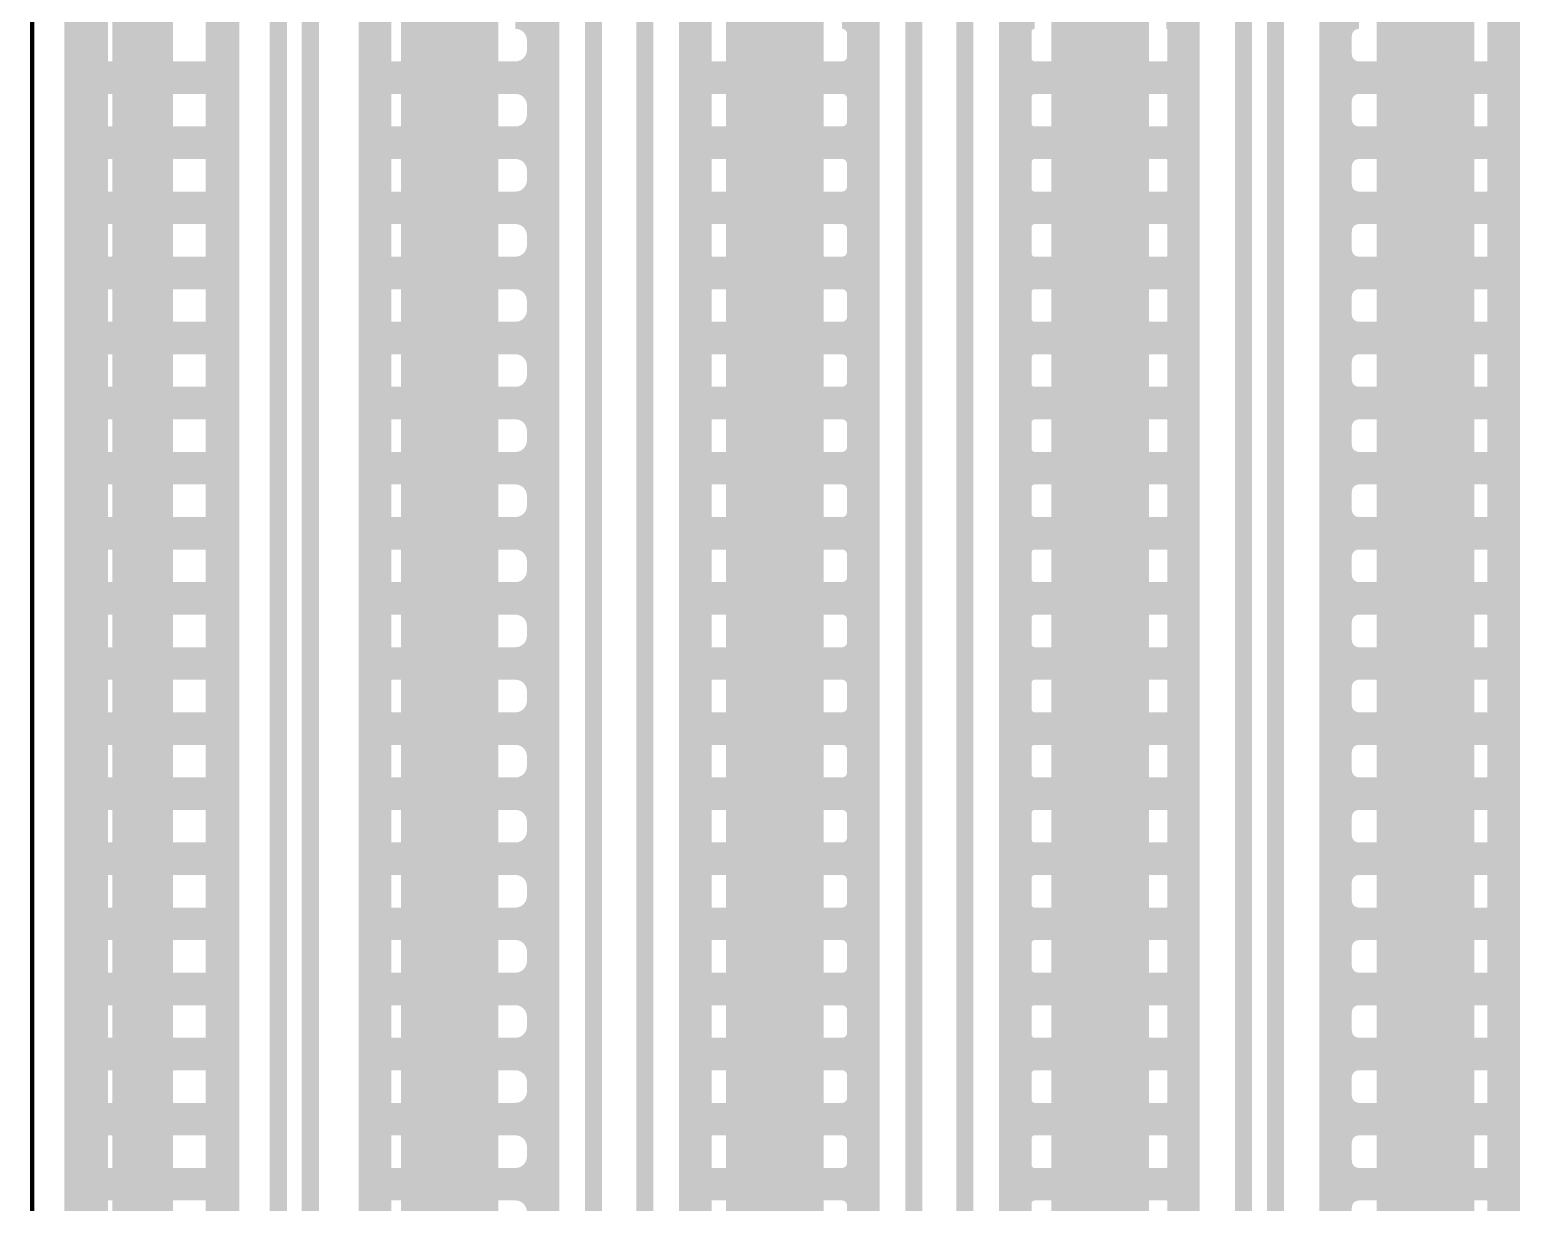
# Model space of a CAD drawing. Header units: millimetres. Extents: x 2260 to 2572, y -21 to 200.
# Drawn here: x 2292.68 to 2299.74, y 89.25 to 94.74 of the extents above; entities that cross this region are included whole.
import ezdxf

# ---------------------------------------------------------------- set-up
doc = ezdxf.new("R2010")
doc.units = ezdxf.units.MM
doc.layers.get('0').update_dxf_attribs({"lineweight": 18})
doc.layers.add('01', color=1, linetype='Continuous', lineweight=18)
doc.layers.add('DIM', color=3, linetype='Continuous', lineweight=13)

# ---------------------------------------------------------------- blocks, each defined once
blk = doc.blocks.new('PAD_R1')
blk.add_lwpolyline([(0.25, 0, 0.5, 0.5, 1), (-0.25, 0, 0.5, 0.5, 1)], format="xyseb", close=True)

msp = doc.modelspace()

# ---------------------------------------------------------------- linework, layer by layer
at = {"layer": '01'}
msp.add_lwpolyline([(2318.1914, 62.078, 0.02, 0.02, -0.414219), (2317.8914, 61.778, 0.02, 0.02, 0), (2292.9916, 61.778, 0.02, 0.02, -0.414219), (2292.6916, 62.078, 0.02, 0.02, 0), (2292.6916, 141.4405, 0.02, 0.02, -0.414219), (2292.9916, 141.7405, 0.02, 0.02, 0), (2317.8914, 141.7405, 0.02, 0.02, -0.414219), (2318.1914, 141.4405, 0.02, 0.02, 0)], format="xyseb", close=True, dxfattribs=at)
for points in [[(2293.1915, 139.8406, 0.2499, 0.2499, 0), (2293.1915, 63.6406, 0.2499, 0.2499, 0)], [(2294.6916, 139.8406, 0.2499, 0.2499, 0), (2294.6916, 63.6406, 0.2499, 0.2499, 0)], [(2296.1915, 139.8406, 0.2499, 0.2499, 0), (2296.1915, 63.6406, 0.2499, 0.2499, 0)], [(2297.6916, 139.8406, 0.2499, 0.2499, 0), (2297.6916, 63.6406, 0.2499, 0.2499, 0)], [(2299.1915, 139.8406, 0.2499, 0.2499, 0), (2299.1915, 63.6406, 0.2499, 0.2499, 0)], [(2292.9177, 137.2406, 0.1524, 0.1524, 0), (2292.9177, 66.2405, 0.1524, 0.1524, 0)], [(2292.9708, 137.2406, 0.1524, 0.1524, 0), (2292.9708, 66.2405, 0.1524, 0.1524, 0)], [(2293.2756, 137.2406, 0.1524, 0.1524, 0), (2293.2756, 66.2405, 0.1524, 0.1524, 0)], [(2293.5804, 137.2406, 0.1524, 0.1524, 0), (2293.5804, 66.2405, 0.1524, 0.1524, 0)], [(2293.5854, 137.2406, 0.1524, 0.1524, 0), (2293.5854, 66.2405, 0.1524, 0.1524, 0)], [(2294.2977, 137.2406, 0.1524, 0.1524, 0), (2294.2977, 66.2405, 0.1524, 0.1524, 0)], [(2294.4948, 137.2406, 0.1524, 0.1524, 0), (2294.4948, 66.2405, 0.1524, 0.1524, 0)], [(2294.7996, 137.2406, 0.1524, 0.1524, 0), (2294.7996, 66.2405, 0.1524, 0.1524, 0)], [(2295.0853, 66.3205, 0.1524, 0.1524, 0), (2295.0853, 137.2406, 0.1524, 0.1524, 0)], [(2295.7978, 137.2406, 0.1524, 0.1524, 0), (2295.7978, 66.2405, 0.1524, 0.1524, 0)], [(2296.0188, 137.2406, 0.1524, 0.1524, 0), (2296.0188, 66.2405, 0.1524, 0.1524, 0)], [(2296.3236, 137.2406, 0.1524, 0.1524, 0), (2296.3236, 66.2405, 0.1524, 0.1524, 0)], [(2296.5854, 66.3205, 0.1524, 0.1524, 0), (2296.5854, 137.2406, 0.1524, 0.1524, 0)], [(2297.2977, 66.3205, 0.1524, 0.1524, 0), (2297.2977, 137.2406, 0.1524, 0.1524, 0)], [(2297.5428, 137.2406, 0.1524, 0.1524, 0), (2297.5428, 66.2405, 0.1524, 0.1524, 0)], [(2297.8476, 137.2406, 0.1524, 0.1524, 0), (2297.8476, 66.2405, 0.1524, 0.1524, 0)], [(2298.0853, 66.3205, 0.1524, 0.1524, 0), (2298.0853, 137.2406, 0.1524, 0.1524, 0)], [(2298.7978, 66.3205, 0.1524, 0.1524, 0), (2298.7978, 137.2406, 0.1524, 0.1524, 0)], [(2299.0668, 137.2406, 0.1524, 0.1524, 0), (2299.0668, 66.2405, 0.1524, 0.1524, 0)], [(2299.3716, 137.2406, 0.1524, 0.1524, 0), (2299.3716, 66.2405, 0.1524, 0.1524, 0)], [(2299.5854, 137.2406, 0.1524, 0.1524, 0), (2299.5854, 66.2405, 0.1524, 0.1524, 0)], [(2295.0853, 94.6969, 0.1524, 0.1524, 0.414228), (2294.9553, 94.8269, 0.1524, 0.1524, 0)], [(2296.5854, 94.7269, 0.1524, 0.1524, 0.414228), (2296.4854, 94.8269, 0.1524, 0.1524, 0)], [(2297.2977, 94.7369, 0.1524, 0.1524, -0.414231), (2297.3877, 94.8269, 0.1524, 0.1524, 0)], [(2298.0853, 94.7469, 0.1524, 0.1524, 0.414252), (2298.0053, 94.8269, 0.1524, 0.1524, 0)], [(2298.7978, 94.7169, 0.1524, 0.1524, -0.414232), (2298.9078, 94.8269, 0.1524, 0.1524, 0)], [(2295.0853, 94.6521, 0.1524, 0.1524, -0.414228), (2294.9553, 94.5221, 0.1524, 0.1524, 0)], [(2296.5854, 94.6221, 0.1524, 0.1524, -0.414228), (2296.4854, 94.5221, 0.1524, 0.1524, 0)], [(2297.2977, 94.6121, 0.1524, 0.1524, 0.414231), (2297.3877, 94.5221, 0.1524, 0.1524, 0)], [(2298.0853, 94.6021, 0.1524, 0.1524, -0.414252), (2298.0053, 94.5221, 0.1524, 0.1524, 0)], [(2298.7978, 94.6321, 0.1524, 0.1524, 0.414232), (2298.9078, 94.5221, 0.1524, 0.1524, 0)], [(2292.9177, 94.5221, 0.1524, 0.1524, 0), (2293.5854, 94.5221, 0.1524, 0.1524, 0)], [(2294.2977, 94.5221, 0.1524, 0.1524, 0), (2295.0853, 94.5221, 0.1524, 0.1524, 0)], [(2295.0853, 94.3921, 0.1524, 0.1524, 0.414228), (2294.9553, 94.5221, 0.1524, 0.1524, 0)], [(2295.7978, 94.5221, 0.1524, 0.1524, 0), (2296.5854, 94.5221, 0.1524, 0.1524, 0)], [(2296.5854, 94.4221, 0.1524, 0.1524, 0.414228), (2296.4854, 94.5221, 0.1524, 0.1524, 0)], [(2297.2977, 94.5221, 0.1524, 0.1524, 0), (2298.0853, 94.5221, 0.1524, 0.1524, 0)], [(2297.2977, 94.4321, 0.1524, 0.1524, -0.414231), (2297.3877, 94.5221, 0.1524, 0.1524, 0)], [(2298.0853, 94.4421, 0.1524, 0.1524, 0.414252), (2298.0053, 94.5221, 0.1524, 0.1524, 0)], [(2298.7978, 94.5221, 0.1524, 0.1524, 0), (2299.5854, 94.5221, 0.1524, 0.1524, 0)], [(2298.7978, 94.4121, 0.1524, 0.1524, -0.414232), (2298.9078, 94.5221, 0.1524, 0.1524, 0)], [(2295.0853, 94.3473, 0.1524, 0.1524, -0.414228), (2294.9553, 94.2173, 0.1524, 0.1524, 0)], [(2296.5854, 94.3173, 0.1524, 0.1524, -0.414228), (2296.4854, 94.2173, 0.1524, 0.1524, 0)], [(2298.7978, 94.3273, 0.1524, 0.1524, 0.414232), (2298.9078, 94.2173, 0.1524, 0.1524, 0)], [(2297.2977, 94.3073, 0.1524, 0.1524, 0.414231), (2297.3877, 94.2173, 0.1524, 0.1524, 0)], [(2298.0853, 94.2973, 0.1524, 0.1524, -0.414252), (2298.0053, 94.2173, 0.1524, 0.1524, 0)], [(2292.9177, 94.2173, 0.1524, 0.1524, 0), (2293.5854, 94.2173, 0.1524, 0.1524, 0)], [(2294.2977, 94.2173, 0.1524, 0.1524, 0), (2295.0853, 94.2173, 0.1524, 0.1524, 0)], [(2295.0853, 94.0873, 0.1524, 0.1524, 0.414228), (2294.9553, 94.2173, 0.1524, 0.1524, 0)], [(2295.7978, 94.2173, 0.1524, 0.1524, 0), (2296.5854, 94.2173, 0.1524, 0.1524, 0)], [(2296.5854, 94.1173, 0.1524, 0.1524, 0.414228), (2296.4854, 94.2173, 0.1524, 0.1524, 0)], [(2297.2977, 94.2173, 0.1524, 0.1524, 0), (2298.0853, 94.2173, 0.1524, 0.1524, 0)], [(2297.2977, 94.1273, 0.1524, 0.1524, -0.414231), (2297.3877, 94.2173, 0.1524, 0.1524, 0)], [(2298.0853, 94.1373, 0.1524, 0.1524, 0.414252), (2298.0053, 94.2173, 0.1524, 0.1524, 0)], [(2298.7978, 94.2173, 0.1524, 0.1524, 0), (2299.5854, 94.2173, 0.1524, 0.1524, 0)], [(2298.7978, 94.1073, 0.1524, 0.1524, -0.414232), (2298.9078, 94.2173, 0.1524, 0.1524, 0)], [(2295.0853, 94.0425, 0.1524, 0.1524, -0.414228), (2294.9553, 93.9125, 0.1524, 0.1524, 0)], [(2296.5854, 94.0125, 0.1524, 0.1524, -0.414228), (2296.4854, 93.9125, 0.1524, 0.1524, 0)], [(2297.2977, 94.0025, 0.1524, 0.1524, 0.414231), (2297.3877, 93.9125, 0.1524, 0.1524, 0)], [(2298.0853, 93.9925, 0.1524, 0.1524, -0.414252), (2298.0053, 93.9125, 0.1524, 0.1524, 0)], [(2298.7978, 94.0225, 0.1524, 0.1524, 0.414232), (2298.9078, 93.9125, 0.1524, 0.1524, 0)], [(2292.9177, 93.9125, 0.1524, 0.1524, 0), (2293.5854, 93.9125, 0.1524, 0.1524, 0)], [(2294.2977, 93.9125, 0.1524, 0.1524, 0), (2295.0853, 93.9125, 0.1524, 0.1524, 0)], [(2295.0853, 93.7825, 0.1524, 0.1524, 0.414228), (2294.9553, 93.9125, 0.1524, 0.1524, 0)], [(2295.7978, 93.9125, 0.1524, 0.1524, 0), (2296.5854, 93.9125, 0.1524, 0.1524, 0)], [(2296.5854, 93.8125, 0.1524, 0.1524, 0.414228), (2296.4854, 93.9125, 0.1524, 0.1524, 0)], [(2297.2977, 93.9125, 0.1524, 0.1524, 0), (2298.0853, 93.9125, 0.1524, 0.1524, 0)], [(2297.2977, 93.8225, 0.1524, 0.1524, -0.414231), (2297.3877, 93.9125, 0.1524, 0.1524, 0)], [(2298.0853, 93.8325, 0.1524, 0.1524, 0.414252), (2298.0053, 93.9125, 0.1524, 0.1524, 0)], [(2298.7978, 93.9125, 0.1524, 0.1524, 0), (2299.5854, 93.9125, 0.1524, 0.1524, 0)], [(2298.7978, 93.8025, 0.1524, 0.1524, -0.414232), (2298.9078, 93.9125, 0.1524, 0.1524, 0)], [(2295.0853, 93.7377, 0.1524, 0.1524, -0.414228), (2294.9553, 93.6077, 0.1524, 0.1524, 0)], [(2296.5854, 93.7077, 0.1524, 0.1524, -0.414228), (2296.4854, 93.6077, 0.1524, 0.1524, 0)], [(2297.2977, 93.6977, 0.1524, 0.1524, 0.414231), (2297.3877, 93.6077, 0.1524, 0.1524, 0)], [(2298.0853, 93.6877, 0.1524, 0.1524, -0.414252), (2298.0053, 93.6077, 0.1524, 0.1524, 0)], [(2298.7978, 93.7177, 0.1524, 0.1524, 0.414232), (2298.9078, 93.6077, 0.1524, 0.1524, 0)], [(2292.9177, 93.6077, 0.1524, 0.1524, 0), (2293.5854, 93.6077, 0.1524, 0.1524, 0)], [(2294.2977, 93.6077, 0.1524, 0.1524, 0), (2295.0853, 93.6077, 0.1524, 0.1524, 0)], [(2295.0853, 93.4777, 0.1524, 0.1524, 0.414228), (2294.9553, 93.6077, 0.1524, 0.1524, 0)], [(2295.7978, 93.6077, 0.1524, 0.1524, 0), (2296.5854, 93.6077, 0.1524, 0.1524, 0)], [(2296.5854, 93.5077, 0.1524, 0.1524, 0.414228), (2296.4854, 93.6077, 0.1524, 0.1524, 0)], [(2297.2977, 93.6077, 0.1524, 0.1524, 0), (2298.0853, 93.6077, 0.1524, 0.1524, 0)], [(2297.2977, 93.5177, 0.1524, 0.1524, -0.414231), (2297.3877, 93.6077, 0.1524, 0.1524, 0)], [(2298.0853, 93.5277, 0.1524, 0.1524, 0.414252), (2298.0053, 93.6077, 0.1524, 0.1524, 0)], [(2298.7978, 93.6077, 0.1524, 0.1524, 0), (2299.5854, 93.6077, 0.1524, 0.1524, 0)], [(2298.7978, 93.4977, 0.1524, 0.1524, -0.414232), (2298.9078, 93.6077, 0.1524, 0.1524, 0)], [(2295.0853, 93.4329, 0.1524, 0.1524, -0.414228), (2294.9553, 93.3029, 0.1524, 0.1524, 0)], [(2296.5854, 93.4029, 0.1524, 0.1524, -0.414228), (2296.4854, 93.3029, 0.1524, 0.1524, 0)], [(2298.7978, 93.4129, 0.1524, 0.1524, 0.414232), (2298.9078, 93.3029, 0.1524, 0.1524, 0)], [(2297.2977, 93.3929, 0.1524, 0.1524, 0.414231), (2297.3877, 93.3029, 0.1524, 0.1524, 0)], [(2298.0853, 93.3829, 0.1524, 0.1524, -0.414252), (2298.0053, 93.3029, 0.1524, 0.1524, 0)], [(2292.9177, 93.3029, 0.1524, 0.1524, 0), (2293.5854, 93.3029, 0.1524, 0.1524, 0)], [(2294.2977, 93.3029, 0.1524, 0.1524, 0), (2295.0853, 93.3029, 0.1524, 0.1524, 0)], [(2295.0853, 93.1729, 0.1524, 0.1524, 0.414228), (2294.9553, 93.3029, 0.1524, 0.1524, 0)], [(2295.7978, 93.3029, 0.1524, 0.1524, 0), (2296.5854, 93.3029, 0.1524, 0.1524, 0)], [(2296.5854, 93.2029, 0.1524, 0.1524, 0.414228), (2296.4854, 93.3029, 0.1524, 0.1524, 0)], [(2297.2977, 93.3029, 0.1524, 0.1524, 0), (2298.0853, 93.3029, 0.1524, 0.1524, 0)], [(2297.2977, 93.2129, 0.1524, 0.1524, -0.414231), (2297.3877, 93.3029, 0.1524, 0.1524, 0)], [(2298.0853, 93.2229, 0.1524, 0.1524, 0.414252), (2298.0053, 93.3029, 0.1524, 0.1524, 0)], [(2298.7978, 93.3029, 0.1524, 0.1524, 0), (2299.5854, 93.3029, 0.1524, 0.1524, 0)], [(2298.7978, 93.1929, 0.1524, 0.1524, -0.414232), (2298.9078, 93.3029, 0.1524, 0.1524, 0)], [(2295.0853, 93.1281, 0.1524, 0.1524, -0.414228), (2294.9553, 92.9981, 0.1524, 0.1524, 0)], [(2296.5854, 93.0981, 0.1524, 0.1524, -0.414228), (2296.4854, 92.9981, 0.1524, 0.1524, 0)], [(2297.2977, 93.0881, 0.1524, 0.1524, 0.414231), (2297.3877, 92.9981, 0.1524, 0.1524, 0)], [(2298.0853, 93.0781, 0.1524, 0.1524, -0.414252), (2298.0053, 92.9981, 0.1524, 0.1524, 0)], [(2298.7978, 93.1081, 0.1524, 0.1524, 0.414232), (2298.9078, 92.9981, 0.1524, 0.1524, 0)], [(2292.9177, 92.9981, 0.1524, 0.1524, 0), (2293.5854, 92.9981, 0.1524, 0.1524, 0)], [(2294.2977, 92.9981, 0.1524, 0.1524, 0), (2295.0853, 92.9981, 0.1524, 0.1524, 0)], [(2295.0853, 92.8681, 0.1524, 0.1524, 0.414228), (2294.9553, 92.9981, 0.1524, 0.1524, 0)], [(2295.7978, 92.9981, 0.1524, 0.1524, 0), (2296.5854, 92.9981, 0.1524, 0.1524, 0)], [(2296.5854, 92.8981, 0.1524, 0.1524, 0.414228), (2296.4854, 92.9981, 0.1524, 0.1524, 0)], [(2297.2977, 92.9981, 0.1524, 0.1524, 0), (2298.0853, 92.9981, 0.1524, 0.1524, 0)], [(2297.2977, 92.9081, 0.1524, 0.1524, -0.414231), (2297.3877, 92.9981, 0.1524, 0.1524, 0)], [(2298.0853, 92.9181, 0.1524, 0.1524, 0.414252), (2298.0053, 92.9981, 0.1524, 0.1524, 0)], [(2298.7978, 92.9981, 0.1524, 0.1524, 0), (2299.5854, 92.9981, 0.1524, 0.1524, 0)], [(2298.7978, 92.8881, 0.1524, 0.1524, -0.414232), (2298.9078, 92.9981, 0.1524, 0.1524, 0)], [(2295.0853, 92.8233, 0.1524, 0.1524, -0.414228), (2294.9553, 92.6933, 0.1524, 0.1524, 0)], [(2296.5854, 92.7933, 0.1524, 0.1524, -0.414228), (2296.4854, 92.6933, 0.1524, 0.1524, 0)], [(2297.2977, 92.7833, 0.1524, 0.1524, 0.414231), (2297.3877, 92.6933, 0.1524, 0.1524, 0)], [(2298.0853, 92.7733, 0.1524, 0.1524, -0.414252), (2298.0053, 92.6933, 0.1524, 0.1524, 0)], [(2298.7978, 92.8033, 0.1524, 0.1524, 0.414232), (2298.9078, 92.6933, 0.1524, 0.1524, 0)], [(2292.9177, 92.6933, 0.1524, 0.1524, 0), (2293.5854, 92.6933, 0.1524, 0.1524, 0)], [(2294.2977, 92.6933, 0.1524, 0.1524, 0), (2295.0853, 92.6933, 0.1524, 0.1524, 0)], [(2295.0853, 92.5633, 0.1524, 0.1524, 0.414228), (2294.9553, 92.6933, 0.1524, 0.1524, 0)], [(2295.7978, 92.6933, 0.1524, 0.1524, 0), (2296.5854, 92.6933, 0.1524, 0.1524, 0)], [(2296.5854, 92.5933, 0.1524, 0.1524, 0.414228), (2296.4854, 92.6933, 0.1524, 0.1524, 0)], [(2297.2977, 92.6933, 0.1524, 0.1524, 0), (2298.0853, 92.6933, 0.1524, 0.1524, 0)], [(2297.2977, 92.6033, 0.1524, 0.1524, -0.414231), (2297.3877, 92.6933, 0.1524, 0.1524, 0)], [(2298.0853, 92.6133, 0.1524, 0.1524, 0.414252), (2298.0053, 92.6933, 0.1524, 0.1524, 0)], [(2298.7978, 92.6933, 0.1524, 0.1524, 0), (2299.5854, 92.6933, 0.1524, 0.1524, 0)], [(2298.7978, 92.5833, 0.1524, 0.1524, -0.414232), (2298.9078, 92.6933, 0.1524, 0.1524, 0)], [(2295.0853, 92.5185, 0.1524, 0.1524, -0.414228), (2294.9553, 92.3885, 0.1524, 0.1524, 0)], [(2296.5854, 92.4885, 0.1524, 0.1524, -0.414228), (2296.4854, 92.3885, 0.1524, 0.1524, 0)], [(2298.7978, 92.4985, 0.1524, 0.1524, 0.414232), (2298.9078, 92.3885, 0.1524, 0.1524, 0)], [(2297.2977, 92.4785, 0.1524, 0.1524, 0.414231), (2297.3877, 92.3885, 0.1524, 0.1524, 0)], [(2298.0853, 92.4685, 0.1524, 0.1524, -0.414252), (2298.0053, 92.3885, 0.1524, 0.1524, 0)], [(2292.9177, 92.3885, 0.1524, 0.1524, 0), (2293.5854, 92.3885, 0.1524, 0.1524, 0)], [(2294.2977, 92.3885, 0.1524, 0.1524, 0), (2295.0853, 92.3885, 0.1524, 0.1524, 0)], [(2295.0853, 92.2585, 0.1524, 0.1524, 0.414228), (2294.9553, 92.3885, 0.1524, 0.1524, 0)], [(2295.7978, 92.3885, 0.1524, 0.1524, 0), (2296.5854, 92.3885, 0.1524, 0.1524, 0)], [(2296.5854, 92.2885, 0.1524, 0.1524, 0.414228), (2296.4854, 92.3885, 0.1524, 0.1524, 0)], [(2297.2977, 92.3885, 0.1524, 0.1524, 0), (2298.0853, 92.3885, 0.1524, 0.1524, 0)], [(2297.2977, 92.2985, 0.1524, 0.1524, -0.414231), (2297.3877, 92.3885, 0.1524, 0.1524, 0)], [(2298.0853, 92.3085, 0.1524, 0.1524, 0.414252), (2298.0053, 92.3885, 0.1524, 0.1524, 0)], [(2298.7978, 92.3885, 0.1524, 0.1524, 0), (2299.5854, 92.3885, 0.1524, 0.1524, 0)], [(2298.7978, 92.2785, 0.1524, 0.1524, -0.414232), (2298.9078, 92.3885, 0.1524, 0.1524, 0)], [(2295.0853, 92.2137, 0.1524, 0.1524, -0.414228), (2294.9553, 92.0837, 0.1524, 0.1524, 0)], [(2296.5854, 92.1837, 0.1524, 0.1524, -0.414228), (2296.4854, 92.0837, 0.1524, 0.1524, 0)], [(2297.2977, 92.1737, 0.1524, 0.1524, 0.414231), (2297.3877, 92.0837, 0.1524, 0.1524, 0)], [(2298.0853, 92.1637, 0.1524, 0.1524, -0.414252), (2298.0053, 92.0837, 0.1524, 0.1524, 0)], [(2298.7978, 92.1937, 0.1524, 0.1524, 0.414232), (2298.9078, 92.0837, 0.1524, 0.1524, 0)], [(2292.9177, 92.0837, 0.1524, 0.1524, 0), (2293.5854, 92.0837, 0.1524, 0.1524, 0)], [(2294.2977, 92.0837, 0.1524, 0.1524, 0), (2295.0853, 92.0837, 0.1524, 0.1524, 0)], [(2295.0853, 91.9537, 0.1524, 0.1524, 0.414228), (2294.9553, 92.0837, 0.1524, 0.1524, 0)], [(2295.7978, 92.0837, 0.1524, 0.1524, 0), (2296.5854, 92.0837, 0.1524, 0.1524, 0)], [(2296.5854, 91.9837, 0.1524, 0.1524, 0.414228), (2296.4854, 92.0837, 0.1524, 0.1524, 0)], [(2297.2977, 92.0837, 0.1524, 0.1524, 0), (2298.0853, 92.0837, 0.1524, 0.1524, 0)], [(2297.2977, 91.9937, 0.1524, 0.1524, -0.414231), (2297.3877, 92.0837, 0.1524, 0.1524, 0)], [(2298.0853, 92.0037, 0.1524, 0.1524, 0.414252), (2298.0053, 92.0837, 0.1524, 0.1524, 0)], [(2298.7978, 92.0837, 0.1524, 0.1524, 0), (2299.5854, 92.0837, 0.1524, 0.1524, 0)], [(2298.7978, 91.9737, 0.1524, 0.1524, -0.414232), (2298.9078, 92.0837, 0.1524, 0.1524, 0)], [(2295.0853, 91.9089, 0.1524, 0.1524, -0.414228), (2294.9553, 91.7789, 0.1524, 0.1524, 0)], [(2296.5854, 91.8789, 0.1524, 0.1524, -0.414228), (2296.4854, 91.7789, 0.1524, 0.1524, 0)], [(2297.2977, 91.8689, 0.1524, 0.1524, 0.414231), (2297.3877, 91.7789, 0.1524, 0.1524, 0)], [(2298.0853, 91.8589, 0.1524, 0.1524, -0.414252), (2298.0053, 91.7789, 0.1524, 0.1524, 0)], [(2298.7978, 91.8889, 0.1524, 0.1524, 0.414232), (2298.9078, 91.7789, 0.1524, 0.1524, 0)], [(2292.9177, 91.7789, 0.1524, 0.1524, 0), (2293.5854, 91.7789, 0.1524, 0.1524, 0)], [(2294.2977, 91.7789, 0.1524, 0.1524, 0), (2295.0853, 91.7789, 0.1524, 0.1524, 0)], [(2295.0853, 91.6489, 0.1524, 0.1524, 0.414228), (2294.9553, 91.7789, 0.1524, 0.1524, 0)], [(2295.7978, 91.7789, 0.1524, 0.1524, 0), (2296.5854, 91.7789, 0.1524, 0.1524, 0)], [(2296.5854, 91.6789, 0.1524, 0.1524, 0.414228), (2296.4854, 91.7789, 0.1524, 0.1524, 0)], [(2297.2977, 91.7789, 0.1524, 0.1524, 0), (2298.0853, 91.7789, 0.1524, 0.1524, 0)], [(2297.2977, 91.6889, 0.1524, 0.1524, -0.414231), (2297.3877, 91.7789, 0.1524, 0.1524, 0)], [(2298.0853, 91.6989, 0.1524, 0.1524, 0.414252), (2298.0053, 91.7789, 0.1524, 0.1524, 0)], [(2298.7978, 91.7789, 0.1524, 0.1524, 0), (2299.5854, 91.7789, 0.1524, 0.1524, 0)], [(2298.7978, 91.6689, 0.1524, 0.1524, -0.414232), (2298.9078, 91.7789, 0.1524, 0.1524, 0)], [(2295.0853, 91.6041, 0.1524, 0.1524, -0.414228), (2294.9553, 91.4741, 0.1524, 0.1524, 0)], [(2296.5854, 91.5741, 0.1524, 0.1524, -0.414228), (2296.4854, 91.4741, 0.1524, 0.1524, 0)], [(2298.7978, 91.5841, 0.1524, 0.1524, 0.414232), (2298.9078, 91.4741, 0.1524, 0.1524, 0)], [(2297.2977, 91.5641, 0.1524, 0.1524, 0.414231), (2297.3877, 91.4741, 0.1524, 0.1524, 0)], [(2298.0853, 91.5541, 0.1524, 0.1524, -0.414252), (2298.0053, 91.4741, 0.1524, 0.1524, 0)], [(2292.9177, 91.4741, 0.1524, 0.1524, 0), (2293.5854, 91.4741, 0.1524, 0.1524, 0)], [(2294.2977, 91.4741, 0.1524, 0.1524, 0), (2295.0853, 91.4741, 0.1524, 0.1524, 0)], [(2295.0853, 91.3441, 0.1524, 0.1524, 0.414228), (2294.9553, 91.4741, 0.1524, 0.1524, 0)], [(2295.7978, 91.4741, 0.1524, 0.1524, 0), (2296.5854, 91.4741, 0.1524, 0.1524, 0)], [(2296.5854, 91.3741, 0.1524, 0.1524, 0.414228), (2296.4854, 91.4741, 0.1524, 0.1524, 0)], [(2297.2977, 91.4741, 0.1524, 0.1524, 0), (2298.0853, 91.4741, 0.1524, 0.1524, 0)], [(2297.2977, 91.3841, 0.1524, 0.1524, -0.414231), (2297.3877, 91.4741, 0.1524, 0.1524, 0)], [(2298.0853, 91.3941, 0.1524, 0.1524, 0.414252), (2298.0053, 91.4741, 0.1524, 0.1524, 0)], [(2298.7978, 91.4741, 0.1524, 0.1524, 0), (2299.5854, 91.4741, 0.1524, 0.1524, 0)], [(2298.7978, 91.3641, 0.1524, 0.1524, -0.414232), (2298.9078, 91.4741, 0.1524, 0.1524, 0)], [(2295.0853, 91.2993, 0.1524, 0.1524, -0.414228), (2294.9553, 91.1693, 0.1524, 0.1524, 0)], [(2296.5854, 91.2693, 0.1524, 0.1524, -0.414228), (2296.4854, 91.1693, 0.1524, 0.1524, 0)], [(2297.2977, 91.2593, 0.1524, 0.1524, 0.414231), (2297.3877, 91.1693, 0.1524, 0.1524, 0)], [(2298.0853, 91.2493, 0.1524, 0.1524, -0.414252), (2298.0053, 91.1693, 0.1524, 0.1524, 0)], [(2298.7978, 91.2793, 0.1524, 0.1524, 0.414232), (2298.9078, 91.1693, 0.1524, 0.1524, 0)], [(2292.9177, 91.1693, 0.1524, 0.1524, 0), (2293.5854, 91.1693, 0.1524, 0.1524, 0)], [(2294.2977, 91.1693, 0.1524, 0.1524, 0), (2295.0853, 91.1693, 0.1524, 0.1524, 0)], [(2295.0853, 91.0393, 0.1524, 0.1524, 0.414228), (2294.9553, 91.1693, 0.1524, 0.1524, 0)], [(2295.7978, 91.1693, 0.1524, 0.1524, 0), (2296.5854, 91.1693, 0.1524, 0.1524, 0)], [(2296.5854, 91.0693, 0.1524, 0.1524, 0.414228), (2296.4854, 91.1693, 0.1524, 0.1524, 0)], [(2297.2977, 91.1693, 0.1524, 0.1524, 0), (2298.0853, 91.1693, 0.1524, 0.1524, 0)], [(2297.2977, 91.0793, 0.1524, 0.1524, -0.414231), (2297.3877, 91.1693, 0.1524, 0.1524, 0)], [(2298.0853, 91.0893, 0.1524, 0.1524, 0.414252), (2298.0053, 91.1693, 0.1524, 0.1524, 0)], [(2298.7978, 91.1693, 0.1524, 0.1524, 0), (2299.5854, 91.1693, 0.1524, 0.1524, 0)], [(2298.7978, 91.0593, 0.1524, 0.1524, -0.414232), (2298.9078, 91.1693, 0.1524, 0.1524, 0)], [(2295.0853, 90.9945, 0.1524, 0.1524, -0.414228), (2294.9553, 90.8645, 0.1524, 0.1524, 0)], [(2296.5854, 90.9645, 0.1524, 0.1524, -0.414228), (2296.4854, 90.8645, 0.1524, 0.1524, 0)], [(2297.2977, 90.9545, 0.1524, 0.1524, 0.414231), (2297.3877, 90.8645, 0.1524, 0.1524, 0)], [(2298.0853, 90.9445, 0.1524, 0.1524, -0.414252), (2298.0053, 90.8645, 0.1524, 0.1524, 0)], [(2298.7978, 90.9745, 0.1524, 0.1524, 0.414232), (2298.9078, 90.8645, 0.1524, 0.1524, 0)], [(2292.9177, 90.8645, 0.1524, 0.1524, 0), (2293.5854, 90.8645, 0.1524, 0.1524, 0)], [(2294.2977, 90.8645, 0.1524, 0.1524, 0), (2295.0853, 90.8645, 0.1524, 0.1524, 0)], [(2295.0853, 90.7345, 0.1524, 0.1524, 0.414228), (2294.9553, 90.8645, 0.1524, 0.1524, 0)], [(2295.7978, 90.8645, 0.1524, 0.1524, 0), (2296.5854, 90.8645, 0.1524, 0.1524, 0)], [(2296.5854, 90.7645, 0.1524, 0.1524, 0.414228), (2296.4854, 90.8645, 0.1524, 0.1524, 0)], [(2297.2977, 90.8645, 0.1524, 0.1524, 0), (2298.0853, 90.8645, 0.1524, 0.1524, 0)], [(2297.2977, 90.7745, 0.1524, 0.1524, -0.414231), (2297.3877, 90.8645, 0.1524, 0.1524, 0)], [(2298.0853, 90.7845, 0.1524, 0.1524, 0.414252), (2298.0053, 90.8645, 0.1524, 0.1524, 0)], [(2298.7978, 90.8645, 0.1524, 0.1524, 0), (2299.5854, 90.8645, 0.1524, 0.1524, 0)], [(2298.7978, 90.7545, 0.1524, 0.1524, -0.414232), (2298.9078, 90.8645, 0.1524, 0.1524, 0)], [(2295.0853, 90.6897, 0.1524, 0.1524, -0.414228), (2294.9553, 90.5597, 0.1524, 0.1524, 0)], [(2296.5854, 90.6597, 0.1524, 0.1524, -0.414228), (2296.4854, 90.5597, 0.1524, 0.1524, 0)], [(2297.2977, 90.6497, 0.1524, 0.1524, 0.414231), (2297.3877, 90.5597, 0.1524, 0.1524, 0)], [(2298.7978, 90.6697, 0.1524, 0.1524, 0.414232), (2298.9078, 90.5597, 0.1524, 0.1524, 0)], [(2298.0853, 90.6397, 0.1524, 0.1524, -0.414252), (2298.0053, 90.5597, 0.1524, 0.1524, 0)], [(2292.9177, 90.5597, 0.1524, 0.1524, 0), (2293.5854, 90.5597, 0.1524, 0.1524, 0)], [(2294.2977, 90.5597, 0.1524, 0.1524, 0), (2295.0853, 90.5597, 0.1524, 0.1524, 0)], [(2295.0853, 90.4297, 0.1524, 0.1524, 0.414228), (2294.9553, 90.5597, 0.1524, 0.1524, 0)], [(2295.7978, 90.5597, 0.1524, 0.1524, 0), (2296.5854, 90.5597, 0.1524, 0.1524, 0)], [(2296.5854, 90.4597, 0.1524, 0.1524, 0.414228), (2296.4854, 90.5597, 0.1524, 0.1524, 0)], [(2297.2977, 90.5597, 0.1524, 0.1524, 0), (2298.0853, 90.5597, 0.1524, 0.1524, 0)], [(2297.2977, 90.4697, 0.1524, 0.1524, -0.414231), (2297.3877, 90.5597, 0.1524, 0.1524, 0)], [(2298.0853, 90.4797, 0.1524, 0.1524, 0.414252), (2298.0053, 90.5597, 0.1524, 0.1524, 0)], [(2298.7978, 90.5597, 0.1524, 0.1524, 0), (2299.5854, 90.5597, 0.1524, 0.1524, 0)], [(2298.7978, 90.4497, 0.1524, 0.1524, -0.414232), (2298.9078, 90.5597, 0.1524, 0.1524, 0)], [(2295.0853, 90.3849, 0.1524, 0.1524, -0.414228), (2294.9553, 90.2549, 0.1524, 0.1524, 0)], [(2296.5854, 90.3549, 0.1524, 0.1524, -0.414228), (2296.4854, 90.2549, 0.1524, 0.1524, 0)], [(2297.2977, 90.3449, 0.1524, 0.1524, 0.414231), (2297.3877, 90.2549, 0.1524, 0.1524, 0)], [(2298.0853, 90.3349, 0.1524, 0.1524, -0.414252), (2298.0053, 90.2549, 0.1524, 0.1524, 0)], [(2298.7978, 90.3649, 0.1524, 0.1524, 0.414232), (2298.9078, 90.2549, 0.1524, 0.1524, 0)], [(2292.9177, 90.2549, 0.1524, 0.1524, 0), (2293.5854, 90.2549, 0.1524, 0.1524, 0)], [(2294.2977, 90.2549, 0.1524, 0.1524, 0), (2295.0853, 90.2549, 0.1524, 0.1524, 0)], [(2295.0853, 90.1249, 0.1524, 0.1524, 0.414228), (2294.9553, 90.2549, 0.1524, 0.1524, 0)], [(2295.7978, 90.2549, 0.1524, 0.1524, 0), (2296.5854, 90.2549, 0.1524, 0.1524, 0)], [(2296.5854, 90.1549, 0.1524, 0.1524, 0.414228), (2296.4854, 90.2549, 0.1524, 0.1524, 0)], [(2297.2977, 90.2549, 0.1524, 0.1524, 0), (2298.0853, 90.2549, 0.1524, 0.1524, 0)], [(2297.2977, 90.1649, 0.1524, 0.1524, -0.414231), (2297.3877, 90.2549, 0.1524, 0.1524, 0)], [(2298.0853, 90.1749, 0.1524, 0.1524, 0.414252), (2298.0053, 90.2549, 0.1524, 0.1524, 0)], [(2298.7978, 90.2549, 0.1524, 0.1524, 0), (2299.5854, 90.2549, 0.1524, 0.1524, 0)], [(2298.7978, 90.1449, 0.1524, 0.1524, -0.414232), (2298.9078, 90.2549, 0.1524, 0.1524, 0)], [(2295.0853, 90.0801, 0.1524, 0.1524, -0.414228), (2294.9553, 89.9501, 0.1524, 0.1524, 0)], [(2296.5854, 90.0501, 0.1524, 0.1524, -0.414228), (2296.4854, 89.9501, 0.1524, 0.1524, 0)], [(2297.2977, 90.0401, 0.1524, 0.1524, 0.414231), (2297.3877, 89.9501, 0.1524, 0.1524, 0)], [(2298.0853, 90.0301, 0.1524, 0.1524, -0.414252), (2298.0053, 89.9501, 0.1524, 0.1524, 0)], [(2298.7978, 90.0601, 0.1524, 0.1524, 0.414232), (2298.9078, 89.9501, 0.1524, 0.1524, 0)], [(2292.9177, 89.9501, 0.1524, 0.1524, 0), (2293.5854, 89.9501, 0.1524, 0.1524, 0)], [(2294.2977, 89.9501, 0.1524, 0.1524, 0), (2295.0853, 89.9501, 0.1524, 0.1524, 0)], [(2295.0853, 89.8201, 0.1524, 0.1524, 0.414228), (2294.9553, 89.9501, 0.1524, 0.1524, 0)], [(2295.7978, 89.9501, 0.1524, 0.1524, 0), (2296.5854, 89.9501, 0.1524, 0.1524, 0)], [(2296.5854, 89.8501, 0.1524, 0.1524, 0.414228), (2296.4854, 89.9501, 0.1524, 0.1524, 0)], [(2297.2977, 89.9501, 0.1524, 0.1524, 0), (2298.0853, 89.9501, 0.1524, 0.1524, 0)], [(2297.2977, 89.8601, 0.1524, 0.1524, -0.414231), (2297.3877, 89.9501, 0.1524, 0.1524, 0)], [(2298.0853, 89.8701, 0.1524, 0.1524, 0.414252), (2298.0053, 89.9501, 0.1524, 0.1524, 0)], [(2298.7978, 89.9501, 0.1524, 0.1524, 0), (2299.5854, 89.9501, 0.1524, 0.1524, 0)], [(2298.7978, 89.8401, 0.1524, 0.1524, -0.414232), (2298.9078, 89.9501, 0.1524, 0.1524, 0)], [(2295.0853, 89.7753, 0.1524, 0.1524, -0.414228), (2294.9553, 89.6453, 0.1524, 0.1524, 0)], [(2296.5854, 89.7453, 0.1524, 0.1524, -0.414228), (2296.4854, 89.6453, 0.1524, 0.1524, 0)], [(2297.2977, 89.7353, 0.1524, 0.1524, 0.414231), (2297.3877, 89.6453, 0.1524, 0.1524, 0)], [(2298.7978, 89.7553, 0.1524, 0.1524, 0.414232), (2298.9078, 89.6453, 0.1524, 0.1524, 0)], [(2298.0853, 89.7253, 0.1524, 0.1524, -0.414252), (2298.0053, 89.6453, 0.1524, 0.1524, 0)], [(2292.9177, 89.6453, 0.1524, 0.1524, 0), (2293.5854, 89.6453, 0.1524, 0.1524, 0)], [(2294.2977, 89.6453, 0.1524, 0.1524, 0), (2295.0853, 89.6453, 0.1524, 0.1524, 0)], [(2295.0853, 89.5153, 0.1524, 0.1524, 0.414228), (2294.9553, 89.6453, 0.1524, 0.1524, 0)], [(2295.7978, 89.6453, 0.1524, 0.1524, 0), (2296.5854, 89.6453, 0.1524, 0.1524, 0)], [(2296.5854, 89.5453, 0.1524, 0.1524, 0.414228), (2296.4854, 89.6453, 0.1524, 0.1524, 0)], [(2297.2977, 89.6453, 0.1524, 0.1524, 0), (2298.0853, 89.6453, 0.1524, 0.1524, 0)], [(2297.2977, 89.5553, 0.1524, 0.1524, -0.414231), (2297.3877, 89.6453, 0.1524, 0.1524, 0)], [(2298.0853, 89.5653, 0.1524, 0.1524, 0.414252), (2298.0053, 89.6453, 0.1524, 0.1524, 0)], [(2298.7978, 89.6453, 0.1524, 0.1524, 0), (2299.5854, 89.6453, 0.1524, 0.1524, 0)], [(2298.7978, 89.5353, 0.1524, 0.1524, -0.414232), (2298.9078, 89.6453, 0.1524, 0.1524, 0)], [(2295.0853, 89.4705, 0.1524, 0.1524, -0.414228), (2294.9553, 89.3405, 0.1524, 0.1524, 0)], [(2298.7978, 89.4505, 0.1524, 0.1524, 0.414232), (2298.9078, 89.3405, 0.1524, 0.1524, 0)], [(2296.5854, 89.4405, 0.1524, 0.1524, -0.414228), (2296.4854, 89.3405, 0.1524, 0.1524, 0)], [(2297.2977, 89.4305, 0.1524, 0.1524, 0.414231), (2297.3877, 89.3405, 0.1524, 0.1524, 0)], [(2298.0853, 89.4205, 0.1524, 0.1524, -0.414252), (2298.0053, 89.3405, 0.1524, 0.1524, 0)], [(2292.9177, 89.3405, 0.1524, 0.1524, 0), (2293.5854, 89.3405, 0.1524, 0.1524, 0)], [(2294.2977, 89.3405, 0.1524, 0.1524, 0), (2295.0853, 89.3405, 0.1524, 0.1524, 0)], [(2295.0853, 89.2105, 0.1524, 0.1524, 0.414228), (2294.9553, 89.3405, 0.1524, 0.1524, 0)], [(2295.7978, 89.3405, 0.1524, 0.1524, 0), (2296.5854, 89.3405, 0.1524, 0.1524, 0)], [(2296.5854, 89.2405, 0.1524, 0.1524, 0.414228), (2296.4854, 89.3405, 0.1524, 0.1524, 0)], [(2297.2977, 89.3405, 0.1524, 0.1524, 0), (2298.0853, 89.3405, 0.1524, 0.1524, 0)], [(2297.2977, 89.2505, 0.1524, 0.1524, -0.414231), (2297.3877, 89.3405, 0.1524, 0.1524, 0)], [(2298.0853, 89.2605, 0.1524, 0.1524, 0.414252), (2298.0053, 89.3405, 0.1524, 0.1524, 0)], [(2298.7978, 89.3405, 0.1524, 0.1524, 0), (2299.5854, 89.3405, 0.1524, 0.1524, 0)], [(2298.7978, 89.2305, 0.1524, 0.1524, -0.414232), (2298.9078, 89.3405, 0.1524, 0.1524, 0)]]:
    msp.add_lwpolyline(points, format="xyseb", dxfattribs=at)
at = {"layer": 'DIM'}
for points in [[(2293.8446, 137.3962, 0.08, 0.08, 0), (2293.8446, 66.0853, 0.08, 0.08, 0)], [(2295.3215, 137.4265, 0.08, 0.08, 0), (2295.3215, 66.0549, 0.08, 0.08, 0)], [(2295.5616, 137.4264, 0.08, 0.08, 0), (2295.5616, 66.0551, 0.08, 0.08, 0)], [(2296.8217, 137.4265, 0.08, 0.08, 0), (2296.8217, 66.0549, 0.08, 0.08, 0)], [(2297.0614, 137.4264, 0.08, 0.08, 0), (2297.0614, 66.0551, 0.08, 0.08, 0)], [(2293.9946, 137.3377, 0.08, 0.08, 0), (2293.9946, 66.1434, 0.08, 0.08, 0)], [(2298.3665, 137.367, 0.08, 0.08, 0), (2298.3665, 66.1145, 0.08, 0.08, 0)], [(2298.5165, 137.3669, 0.08, 0.08, 0), (2298.5165, 66.1147, 0.08, 0.08, 0)]]:
    msp.add_lwpolyline(points, format="xyseb", dxfattribs=at)

# ---------------------------------------------------------------- block references
at = {"layer": '01', "xscale": 0.1524, "yscale": 0.1524}
for p in [(2298.0853, 94.7469), (2295.0853, 94.6969), (2296.5854, 94.7269), (2297.2977, 94.7369), (2298.7978, 94.7169), (2295.0853, 94.6521), (2296.5854, 94.6221), (2297.2977, 94.6121), (2298.0853, 94.6021), (2298.7978, 94.6321), (2292.9177, 94.5221), (2293.5854, 94.5221), (2294.2977, 94.5221), (2294.9553, 94.5221), (2294.9553, 94.5221), (2295.0853, 94.5221), (2295.7978, 94.5221), (2296.4854, 94.5221), (2296.4854, 94.5221), (2296.5854, 94.5221), (2297.2977, 94.5221), (2297.3877, 94.5221), (2297.3877, 94.5221), (2298.0053, 94.5221), (2298.0053, 94.5221), (2298.0853, 94.5221), (2298.7978, 94.5221), (2298.9078, 94.5221), (2298.9078, 94.5221), (2299.5854, 94.5221), (2295.0853, 94.3921), (2296.5854, 94.4221), (2297.2977, 94.4321), (2298.0853, 94.4421), (2298.7978, 94.4121), (2295.0853, 94.3473), (2296.5854, 94.3173), (2298.7978, 94.3273), (2297.2977, 94.3073), (2298.0853, 94.2973), (2292.9177, 94.2173), (2293.5854, 94.2173), (2294.2977, 94.2173), (2294.9553, 94.2173), (2294.9553, 94.2173), (2295.0853, 94.2173), (2295.7978, 94.2173), (2296.4854, 94.2173), (2296.4854, 94.2173), (2296.5854, 94.2173), (2297.2977, 94.2173), (2297.3877, 94.2173), (2297.3877, 94.2173), (2298.0053, 94.2173), (2298.0053, 94.2173), (2298.0853, 94.2173), (2298.7978, 94.2173), (2298.9078, 94.2173), (2298.9078, 94.2173), (2299.5854, 94.2173), (2296.5854, 94.1173), (2297.2977, 94.1273), (2298.0853, 94.1373), (2298.7978, 94.1073), (2295.0853, 94.0873), (2295.0853, 94.0425), (2296.5854, 94.0125), (2297.2977, 94.0025), (2298.0853, 93.9925), (2298.7978, 94.0225), (2292.9177, 93.9125), (2293.5854, 93.9125), (2294.2977, 93.9125), (2294.9553, 93.9125), (2294.9553, 93.9125), (2295.0853, 93.9125), (2295.7978, 93.9125), (2296.4854, 93.9125), (2296.4854, 93.9125), (2296.5854, 93.9125), (2297.2977, 93.9125), (2297.3877, 93.9125), (2297.3877, 93.9125), (2298.0053, 93.9125), (2298.0053, 93.9125), (2298.0853, 93.9125), (2298.7978, 93.9125), (2298.9078, 93.9125), (2298.9078, 93.9125), (2299.5854, 93.9125), (2297.2977, 93.8225), (2298.0853, 93.8325), (2295.0853, 93.7825), (2296.5854, 93.8125), (2298.7978, 93.8025), (2295.0853, 93.7377), (2296.5854, 93.7077), (2297.2977, 93.6977), (2298.0853, 93.6877), (2298.7978, 93.7177), (2292.9177, 93.6077), (2293.5854, 93.6077), (2294.2977, 93.6077), (2294.9553, 93.6077), (2294.9553, 93.6077), (2295.0853, 93.6077), (2295.7978, 93.6077), (2296.4854, 93.6077), (2296.4854, 93.6077), (2296.5854, 93.6077), (2297.2977, 93.6077), (2297.3877, 93.6077), (2297.3877, 93.6077), (2298.0053, 93.6077), (2298.0053, 93.6077), (2298.0853, 93.6077), (2298.7978, 93.6077), (2298.9078, 93.6077), (2298.9078, 93.6077), (2299.5854, 93.6077), (2295.0853, 93.4777), (2296.5854, 93.5077), (2297.2977, 93.5177), (2298.0853, 93.5277), (2298.7978, 93.4977), (2295.0853, 93.4329), (2296.5854, 93.4029), (2298.7978, 93.4129), (2297.2977, 93.3929), (2298.0853, 93.3829), (2292.9177, 93.3029), (2293.5854, 93.3029), (2294.2977, 93.3029), (2294.9553, 93.3029), (2294.9553, 93.3029), (2295.0853, 93.3029), (2295.7978, 93.3029), (2296.4854, 93.3029), (2296.4854, 93.3029), (2296.5854, 93.3029), (2297.2977, 93.3029), (2297.3877, 93.3029), (2297.3877, 93.3029), (2298.0053, 93.3029), (2298.0053, 93.3029), (2298.0853, 93.3029), (2298.7978, 93.3029), (2298.9078, 93.3029), (2298.9078, 93.3029), (2299.5854, 93.3029), (2296.5854, 93.2029), (2297.2977, 93.2129), (2298.0853, 93.2229), (2298.7978, 93.1929), (2295.0853, 93.1729), (2295.0853, 93.1281), (2296.5854, 93.0981), (2297.2977, 93.0881), (2298.0853, 93.0781), (2298.7978, 93.1081), (2292.9177, 92.9981), (2293.5854, 92.9981), (2294.2977, 92.9981), (2294.9553, 92.9981), (2294.9553, 92.9981), (2295.0853, 92.9981), (2295.7978, 92.9981), (2296.4854, 92.9981), (2296.4854, 92.9981), (2296.5854, 92.9981), (2297.2977, 92.9981), (2297.3877, 92.9981), (2297.3877, 92.9981), (2298.0053, 92.9981), (2298.0053, 92.9981), (2298.0853, 92.9981), (2298.7978, 92.9981), (2298.9078, 92.9981), (2298.9078, 92.9981), (2299.5854, 92.9981), (2297.2977, 92.9081), (2298.0853, 92.9181), (2295.0853, 92.8681), (2296.5854, 92.8981), (2298.7978, 92.8881), (2295.0853, 92.8233), (2296.5854, 92.7933), (2297.2977, 92.7833), (2298.0853, 92.7733), (2298.7978, 92.8033), (2292.9177, 92.6933), (2293.5854, 92.6933), (2294.2977, 92.6933), (2294.9553, 92.6933), (2294.9553, 92.6933), (2295.0853, 92.6933), (2295.7978, 92.6933), (2296.4854, 92.6933), (2296.4854, 92.6933), (2296.5854, 92.6933), (2297.2977, 92.6933), (2297.3877, 92.6933), (2297.3877, 92.6933), (2298.0053, 92.6933), (2298.0053, 92.6933), (2298.0853, 92.6933), (2298.7978, 92.6933), (2298.9078, 92.6933), (2298.9078, 92.6933), (2299.5854, 92.6933), (2295.0853, 92.5633), (2296.5854, 92.5933), (2297.2977, 92.6033), (2298.0853, 92.6133), (2298.7978, 92.5833), (2295.0853, 92.5185), (2296.5854, 92.4885), (2298.7978, 92.4985), (2297.2977, 92.4785), (2298.0853, 92.4685), (2292.9177, 92.3885), (2293.5854, 92.3885), (2294.2977, 92.3885), (2294.9553, 92.3885), (2294.9553, 92.3885), (2295.0853, 92.3885), (2295.7978, 92.3885), (2296.4854, 92.3885), (2296.4854, 92.3885), (2296.5854, 92.3885), (2297.2977, 92.3885), (2297.3877, 92.3885), (2297.3877, 92.3885), (2298.0053, 92.3885), (2298.0053, 92.3885), (2298.0853, 92.3885), (2298.7978, 92.3885), (2298.9078, 92.3885), (2298.9078, 92.3885), (2299.5854, 92.3885), (2296.5854, 92.2885), (2297.2977, 92.2985), (2298.0853, 92.3085), (2298.7978, 92.2785), (2295.0853, 92.2585), (2295.0853, 92.2137), (2296.5854, 92.1837), (2297.2977, 92.1737), (2298.0853, 92.1637), (2298.7978, 92.1937), (2292.9177, 92.0837), (2293.5854, 92.0837), (2294.2977, 92.0837), (2294.9553, 92.0837), (2294.9553, 92.0837), (2295.0853, 92.0837), (2295.7978, 92.0837), (2296.4854, 92.0837), (2296.4854, 92.0837), (2296.5854, 92.0837), (2297.2977, 92.0837), (2297.3877, 92.0837), (2297.3877, 92.0837), (2298.0053, 92.0837), (2298.0053, 92.0837), (2298.0853, 92.0837), (2298.7978, 92.0837), (2298.9078, 92.0837), (2298.9078, 92.0837), (2299.5854, 92.0837), (2297.2977, 91.9937), (2298.0853, 92.0037), (2295.0853, 91.9537), (2296.5854, 91.9837), (2298.7978, 91.9737), (2295.0853, 91.9089), (2296.5854, 91.8789), (2297.2977, 91.8689), (2298.0853, 91.8589), (2298.7978, 91.8889), (2292.9177, 91.7789), (2293.5854, 91.7789), (2294.2977, 91.7789), (2294.9553, 91.7789), (2294.9553, 91.7789), (2295.0853, 91.7789), (2295.7978, 91.7789), (2296.4854, 91.7789), (2296.4854, 91.7789), (2296.5854, 91.7789), (2297.2977, 91.7789), (2297.3877, 91.7789), (2297.3877, 91.7789), (2298.0053, 91.7789), (2298.0053, 91.7789), (2298.0853, 91.7789), (2298.7978, 91.7789), (2298.9078, 91.7789), (2298.9078, 91.7789), (2299.5854, 91.7789), (2295.0853, 91.6489), (2296.5854, 91.6789), (2297.2977, 91.6889), (2298.0853, 91.6989), (2298.7978, 91.6689), (2295.0853, 91.6041), (2296.5854, 91.5741), (2298.7978, 91.5841), (2297.2977, 91.5641), (2298.0853, 91.5541), (2292.9177, 91.4741), (2293.5854, 91.4741), (2294.2977, 91.4741), (2294.9553, 91.4741), (2294.9553, 91.4741), (2295.0853, 91.4741), (2295.7978, 91.4741), (2296.4854, 91.4741), (2296.4854, 91.4741), (2296.5854, 91.4741), (2297.2977, 91.4741), (2297.3877, 91.4741), (2297.3877, 91.4741), (2298.0053, 91.4741), (2298.0053, 91.4741), (2298.0853, 91.4741), (2298.7978, 91.4741), (2298.9078, 91.4741), (2298.9078, 91.4741), (2299.5854, 91.4741), (2296.5854, 91.3741), (2297.2977, 91.3841), (2298.0853, 91.3941), (2298.7978, 91.3641), (2295.0853, 91.3441), (2295.0853, 91.2993), (2296.5854, 91.2693), (2297.2977, 91.2593), (2298.0853, 91.2493), (2298.7978, 91.2793), (2292.9177, 91.1693), (2293.5854, 91.1693), (2294.2977, 91.1693), (2294.9553, 91.1693), (2294.9553, 91.1693), (2295.0853, 91.1693), (2295.7978, 91.1693), (2296.4854, 91.1693), (2296.4854, 91.1693), (2296.5854, 91.1693), (2297.2977, 91.1693), (2297.3877, 91.1693), (2297.3877, 91.1693), (2298.0053, 91.1693), (2298.0053, 91.1693), (2298.0853, 91.1693), (2298.7978, 91.1693), (2298.9078, 91.1693), (2298.9078, 91.1693), (2299.5854, 91.1693), (2297.2977, 91.0793), (2298.0853, 91.0893), (2295.0853, 91.0393), (2296.5854, 91.0693), (2298.7978, 91.0593), (2295.0853, 90.9945), (2296.5854, 90.9645), (2297.2977, 90.9545), (2298.0853, 90.9445), (2298.7978, 90.9745), (2292.9177, 90.8645), (2293.5854, 90.8645), (2294.2977, 90.8645), (2294.9553, 90.8645), (2294.9553, 90.8645), (2295.0853, 90.8645), (2295.7978, 90.8645), (2296.4854, 90.8645), (2296.4854, 90.8645), (2296.5854, 90.8645), (2297.2977, 90.8645), (2297.3877, 90.8645), (2297.3877, 90.8645), (2298.0053, 90.8645), (2298.0053, 90.8645), (2298.0853, 90.8645), (2298.7978, 90.8645), (2298.9078, 90.8645), (2298.9078, 90.8645), (2299.5854, 90.8645), (2295.0853, 90.7345), (2296.5854, 90.7645), (2297.2977, 90.7745), (2298.0853, 90.7845), (2298.7978, 90.7545), (2295.0853, 90.6897), (2296.5854, 90.6597), (2297.2977, 90.6497), (2298.7978, 90.6697), (2298.0853, 90.6397), (2292.9177, 90.5597), (2293.5854, 90.5597), (2294.2977, 90.5597), (2294.9553, 90.5597), (2294.9553, 90.5597), (2295.0853, 90.5597), (2295.7978, 90.5597), (2296.4854, 90.5597), (2296.4854, 90.5597), (2296.5854, 90.5597), (2297.2977, 90.5597), (2297.3877, 90.5597), (2297.3877, 90.5597), (2298.0053, 90.5597), (2298.0053, 90.5597), (2298.0853, 90.5597), (2298.7978, 90.5597), (2298.9078, 90.5597), (2298.9078, 90.5597), (2299.5854, 90.5597), (2296.5854, 90.4597), (2297.2977, 90.4697), (2298.0853, 90.4797), (2298.7978, 90.4497), (2295.0853, 90.4297), (2295.0853, 90.3849), (2296.5854, 90.3549), (2297.2977, 90.3449), (2298.0853, 90.3349), (2298.7978, 90.3649), (2292.9177, 90.2549), (2293.5854, 90.2549), (2294.2977, 90.2549), (2294.9553, 90.2549), (2294.9553, 90.2549), (2295.0853, 90.2549), (2295.7978, 90.2549), (2296.4854, 90.2549), (2296.4854, 90.2549), (2296.5854, 90.2549), (2297.2977, 90.2549), (2297.3877, 90.2549), (2297.3877, 90.2549), (2298.0053, 90.2549), (2298.0053, 90.2549), (2298.0853, 90.2549), (2298.7978, 90.2549), (2298.9078, 90.2549), (2298.9078, 90.2549), (2299.5854, 90.2549), (2296.5854, 90.1549), (2297.2977, 90.1649), (2298.0853, 90.1749), (2295.0853, 90.1249), (2298.7978, 90.1449), (2295.0853, 90.0801), (2296.5854, 90.0501), (2297.2977, 90.0401), (2298.0853, 90.0301), (2298.7978, 90.0601), (2292.9177, 89.9501), (2293.5854, 89.9501), (2294.2977, 89.9501), (2294.9553, 89.9501), (2294.9553, 89.9501), (2295.0853, 89.9501), (2295.7978, 89.9501), (2296.4854, 89.9501), (2296.4854, 89.9501), (2296.5854, 89.9501), (2297.2977, 89.9501), (2297.3877, 89.9501), (2297.3877, 89.9501), (2298.0053, 89.9501), (2298.0053, 89.9501), (2298.0853, 89.9501), (2298.7978, 89.9501), (2298.9078, 89.9501), (2298.9078, 89.9501), (2299.5854, 89.9501), (2295.0853, 89.8201), (2296.5854, 89.8501), (2297.2977, 89.8601), (2298.0853, 89.8701), (2298.7978, 89.8401), (2295.0853, 89.7753), (2296.5854, 89.7453), (2297.2977, 89.7353), (2298.7978, 89.7553), (2298.0853, 89.7253), (2292.9177, 89.6453), (2293.5854, 89.6453), (2294.2977, 89.6453), (2294.9553, 89.6453), (2294.9553, 89.6453), (2295.0853, 89.6453), (2295.7978, 89.6453), (2296.4854, 89.6453), (2296.4854, 89.6453), (2296.5854, 89.6453), (2297.2977, 89.6453), (2297.3877, 89.6453), (2297.3877, 89.6453), (2298.0053, 89.6453), (2298.0053, 89.6453), (2298.0853, 89.6453), (2298.7978, 89.6453), (2298.9078, 89.6453), (2298.9078, 89.6453), (2299.5854, 89.6453), (2296.5854, 89.5453), (2297.2977, 89.5553), (2298.0853, 89.5653), (2298.7978, 89.5353), (2295.0853, 89.5153), (2295.0853, 89.4705), (2298.7978, 89.4505), (2296.5854, 89.4405), (2297.2977, 89.4305), (2298.0853, 89.4205), (2292.9177, 89.3405), (2293.5854, 89.3405), (2294.2977, 89.3405), (2294.9553, 89.3405), (2294.9553, 89.3405), (2295.0853, 89.3405), (2295.7978, 89.3405), (2296.4854, 89.3405), (2296.4854, 89.3405), (2296.5854, 89.3405), (2297.2977, 89.3405), (2297.3877, 89.3405), (2297.3877, 89.3405), (2298.0053, 89.3405), (2298.0053, 89.3405), (2298.0853, 89.3405), (2298.7978, 89.3405), (2298.9078, 89.3405), (2298.9078, 89.3405), (2299.5854, 89.3405), (2296.5854, 89.2405), (2297.2977, 89.2505), (2298.0853, 89.2605), (2295.0853, 89.2105), (2298.7978, 89.2305)]:
    msp.add_blockref('PAD_R1', p, dxfattribs=at)

doc.saveas('drawing.dxf')
